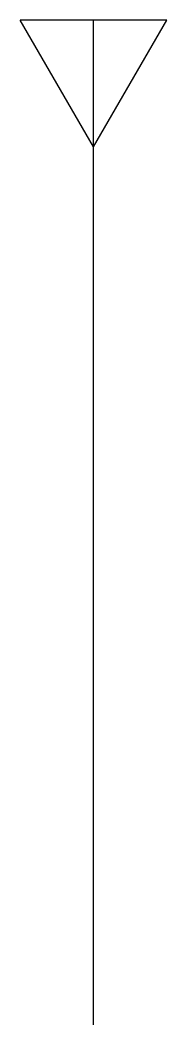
# Model space of a CAD drawing. Header units: metres. Extents: x -0.25 to 0.25, y 0 to 3.43.
import ezdxf

# ---------------------------------------------------------------- set-up
doc = ezdxf.new("R2010")
doc.units = ezdxf.units.M
doc.header["$LTSCALE"] = 0.2

msp = doc.modelspace()

# ---------------------------------------------------------------- linework, layer by layer
for p, q in [((0, 3), (-0.25, 3.433)), ((0.25, 3.433), (-0.25, 3.433)), ((0, 0), (0, 3.433)), ((0, 3), (0.25, 3.433))]:
    msp.add_line(p, q)

doc.saveas('drawing.dxf')
